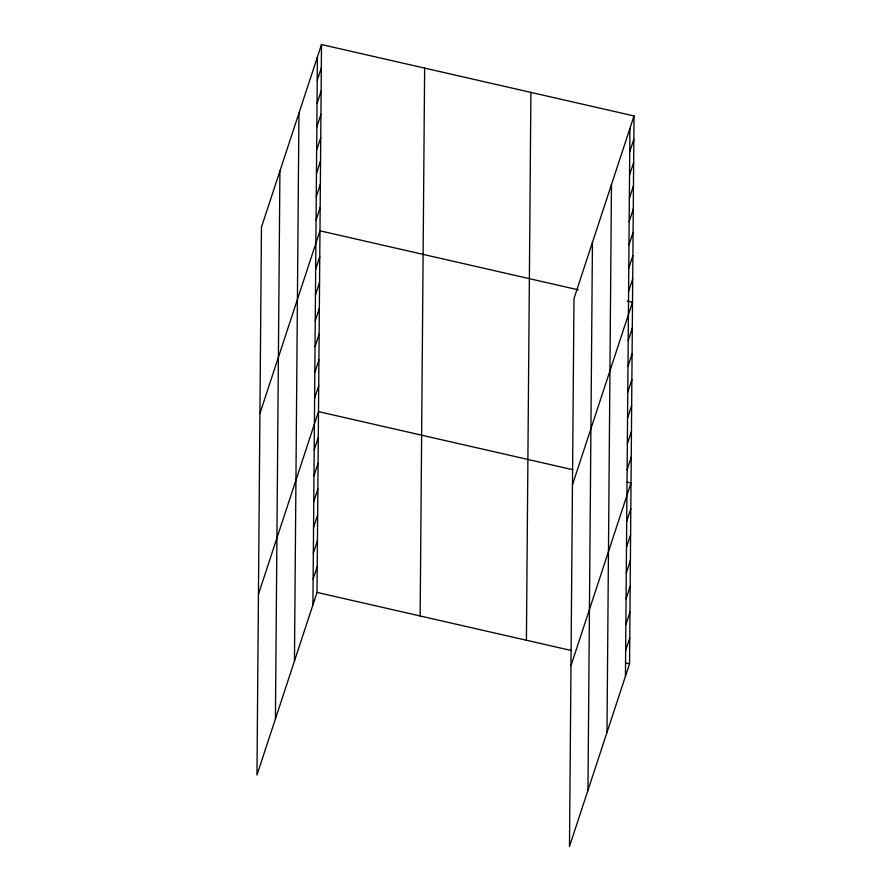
<?xml version="1.0" encoding="UTF-8"?>
<svg xmlns="http://www.w3.org/2000/svg" width="891" height="891" viewBox="0 0 891 891"><rect width="100%" height="100%" fill="white"/><g stroke="black" fill="none" stroke-linecap="round" stroke-linejoin="round"><path stroke-width="1.34" d="M275.43 718.892L279.919 171.039M294.453 661.044L298.942 113.179M312.919 604.889L317.408 57.024M321.506 44.55L261.453 227.194L256.964 775.047L317.018 592.415L321.506 44.55L634.036 115.953L629.547 663.806L569.494 846.45L573.982 298.585L634.036 115.953M420.151 615.971L424.639 68.117M526.414 640.25L530.902 92.386M587.96 790.295L592.448 242.441M606.983 732.435L611.471 184.582M625.437 676.28L629.926 128.427M317.218 80.313L321.317 67.839M317.018 103.59L321.128 91.116M316.828 126.878L320.938 114.404M316.639 150.167L320.749 137.682M316.45 173.444L320.548 160.97M316.26 196.733L320.359 184.259M316.071 220.01L320.17 207.536M259.927 413.469L319.98 230.825L578.292 289.831M315.67 269.127L319.769 256.653M315.459 294.954L319.557 282.48M315.247 320.782L319.346 308.308M315.035 346.61L319.134 334.136M314.824 372.438L318.922 359.964M314.612 398.266L318.711 385.792M258.446 594.252L318.499 411.62L572.846 469.724M314.189 449.922L318.287 437.448M313.977 475.749L318.076 463.275M313.766 501.577L317.864 489.103M313.554 527.405L317.653 514.931M313.342 553.233L317.441 540.759M313.131 579.061L317.229 566.587M629.737 151.715L633.835 139.23M629.547 174.992L633.646 162.518M629.358 198.281L633.456 185.796M629.169 221.558L633.267 209.084M628.979 244.847L633.078 232.373M628.79 268.135L632.888 255.65M628.589 291.413L632.699 278.939M572.456 484.86L632.51 302.216L627.219 301.013M628.188 340.529L632.298 328.044M627.977 366.357L632.087 353.872M627.765 392.185L631.875 379.7M627.554 418.013L631.663 405.528M627.342 443.841L631.452 431.355M627.13 469.668L631.24 457.183M570.975 665.655L631.028 483.011L627.052 482.109M626.707 521.324L630.817 508.839M626.496 547.152L630.605 534.667M626.284 572.98L630.394 560.495M626.072 598.808L630.182 586.323M625.861 624.636L629.97 612.15M625.649 650.452L629.759 637.978M317.018 592.415L571.365 650.519M625.571 662.904L629.547 663.806"/></g></svg>
